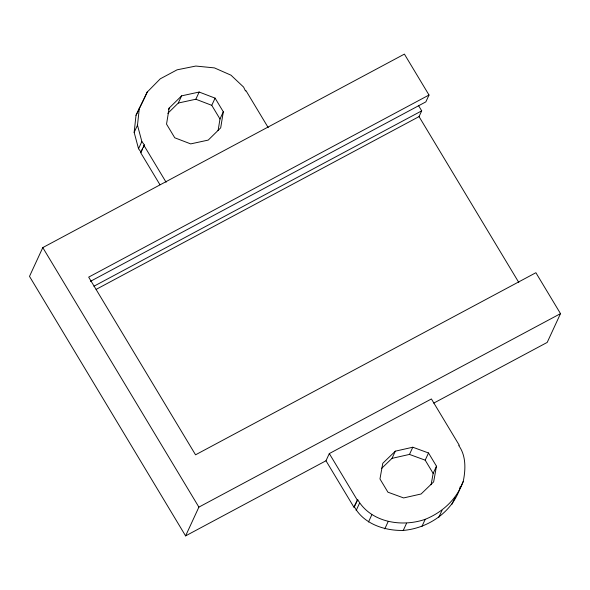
<?xml version="1.0" encoding="UTF-8"?>
<svg xmlns="http://www.w3.org/2000/svg" width="590" height="590" viewBox="0 0 590 590"><rect width="100%" height="100%" fill="white"/><g stroke="black" fill="none" stroke-linecap="round" stroke-linejoin="round"><path stroke-width="0.89" d="M159.949 184.729L140.553 152.471L141.076 152.191L138.532 148.724L134.159 132.396L136.017 115.286L147.227 92.055L160.274 78.817L177.081 69.827L195.821 66.05L214.458 67.902L230.985 75.181L243.604 87.091L245.455 90.934L245.978 90.654L268.214 127.624M134.159 132.396L137.485 125.205L139.343 108.095M90.381 281.371L425.847 101.878L429.011 95.027L404.401 54.11L42.79 247.594L29.5 276.363L185.599 535.89L325.99 460.768L329.308 453.577L431.408 398.951L459.271 445.258L458.747 445.539C466.218 455.819 465.694 469.551 463.224 481.484C456.844 499.177 442.463 512.349 425.22 519.318C401.775 527.475 370.749 522.497 357.688 499.612L354.369 506.803C363.713 523.935 384.614 530.86 403.25 530.432C428.052 528.227 451.461 512.592 459.898 488.682L460.119 486.92M169.16 108.095L166.535 124.121L174.758 137.787L190.688 143.894L208.233 140.088L220.697 127.838L223.315 111.812L215.092 98.139L199.162 92.04L181.617 95.846L169.16 108.095L168.416 109.696M218.101 130.574L219.989 119.003L223.315 111.812M431.106 484.715L433.149 473.394L436.475 466.203L428.517 452.973L412.801 447.227L395.337 451.166L382.792 463.283L379.96 478.947L387.925 492.185L403.634 497.93L421.098 493.992L433.643 481.875L436.475 466.203M143.901 99.245L147.227 92.055M138.532 148.724L141.851 141.534L137.485 125.205M140.553 152.471L144.403 145L141.851 141.534M141.076 152.191L142.551 148.997M143.289 147.397L144.403 145M167.803 113.354L178.298 103.036L181.617 95.846M178.298 103.036L195.843 99.231L199.162 92.04M219.989 119.003L211.766 105.33L215.092 98.139M185.599 535.89L198.889 507.12L560.5 313.637L535.89 272.72L195.548 454.816L88.677 277.13L429.011 95.027M96.141 289.38L419.04 116.606L421.702 110.854L418.421 105.396M325.99 460.768L353.845 507.083L357.688 499.612M356.146 510.527L359.472 503.336M381.45 468.556L392.011 458.356L395.337 451.166M368.492 521.988L371.818 514.797M392.011 458.356L409.475 454.418L412.801 447.227M384.783 528.869L388.102 521.678M433.149 473.394L425.191 460.163L428.517 452.973M403.25 530.432L406.576 523.242M421.902 526.509L425.22 519.318M438.709 517.519L442.028 510.328M451.844 504.435L455.17 497.245M459.898 488.682L463.224 481.484M560.5 313.637L547.21 342.406L433.761 403.103M136.017 115.286L143.503 100.049M93.928 286.231L421.702 110.854M353.845 507.083L354.369 506.803M409.475 454.418L425.191 460.163M195.843 99.231L211.766 105.33M419.04 116.606L518.794 282.448M143.872 145.28L166.115 182.258M329.308 453.577L357.164 499.892M42.79 247.594L198.889 507.12"/></g></svg>
